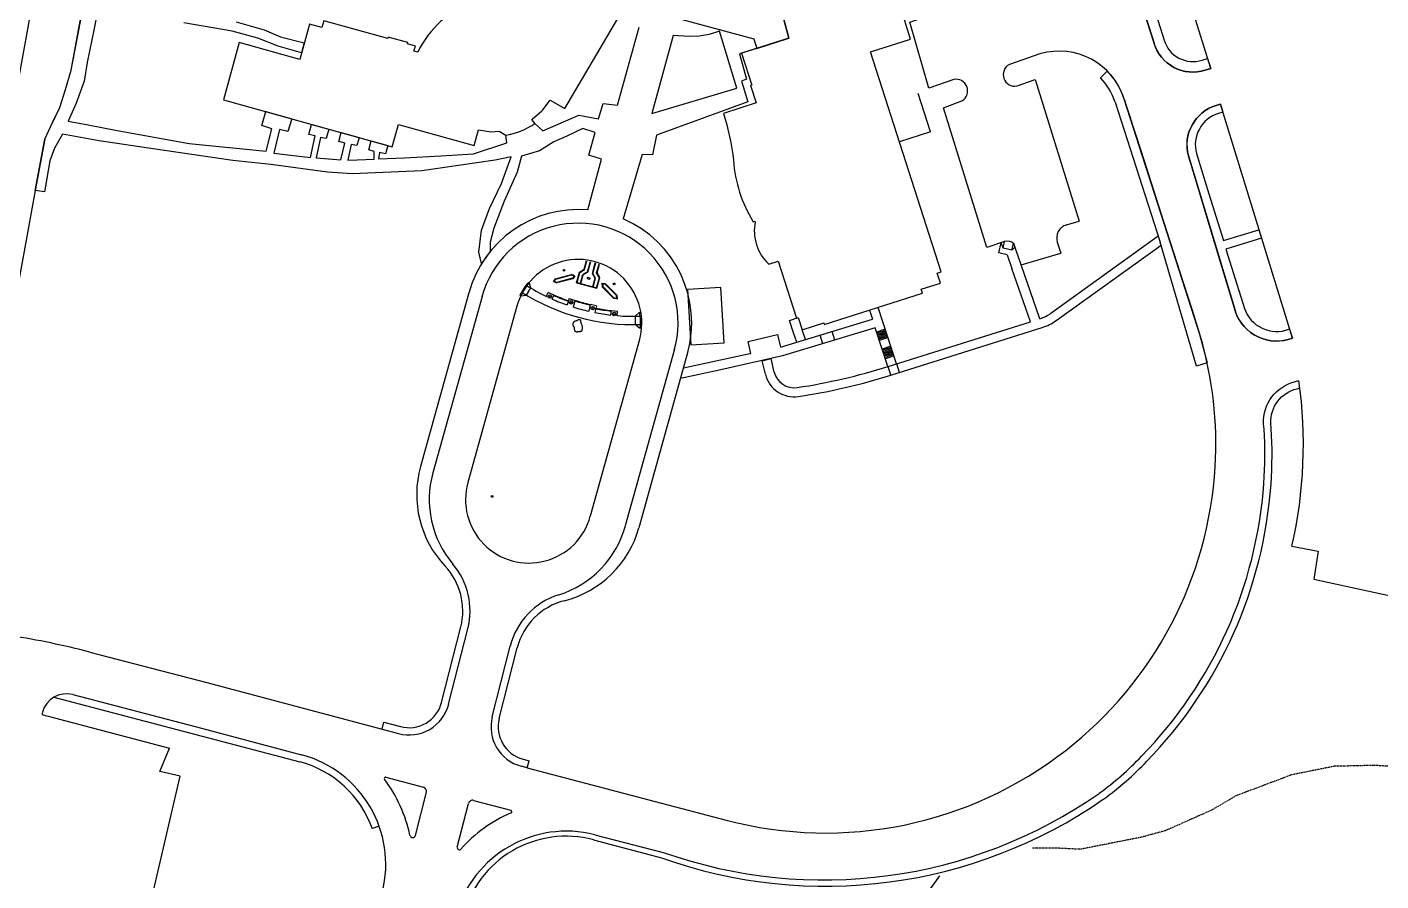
# Model space of a CAD drawing. Header units: millimetres. Extents: x -14000 to -11893, y 5996570 to 5998427.
# Drawn here: x -12932.7 to -12634.3, y 5997260.9 to 5997449.2 of the extents above; entities that cross this region are included whole.
import ezdxf

# ---------------------------------------------------------------- set-up
doc = ezdxf.new("R2010")
doc.units = ezdxf.units.MM
doc.header["$LTSCALE"] = 0.25
doc.linetypes.add('DASHED2', pattern=[0.375, 0.25, -0.125])
for name, color, linetype in [('3_buildings', 7, 'Continuous'), ('3_road_UNBC', 8, 'Continuous'), ('3_sidewalk_UNBC', 253, 'Continuous'), ('3_trails', 88, 'DASHED2')]:
    doc.layers.add(name, color=color, linetype=linetype)

msp = doc.modelspace()

# ---------------------------------------------------------------- linework, layer by layer
at = {"layer": '3_buildings'}
for q in [(-12736.22, 5997434.57), (-12740.4, 5997423.94)]:
    msp.add_line((-12733.52, 5997426.09), q, dxfattribs=at)
for points in [[(-12817.43, 5997453.69, 0.418785), (-12846.56, 5997443.69), (-12847.39, 5997443.91), (-12847.07, 5997445.04), (-12848.85, 5997445.53), (-12848.77, 5997445.81), (-12853.11, 5997447.02), (-12853.18, 5997446.73), (-12867.25, 5997450.63), (-12867.67, 5997449.1), (-12870.43, 5997449.86), (-12872.59, 5997442.1), (-12885.9, 5997445.79), (-12889.4, 5997433.16), (-12852.17, 5997422.84), (-12850.81, 5997427.74), (-12834.15, 5997423.12), (-12833.2, 5997426.56), (-12830.39, 5997426.13), (-12828.6, 5997426.24), (-12827.15, 5997425.37), (-12826.37, 5997425.5), (-12824.48, 5997426.03), (-12823.16, 5997426.57), (-12821.42, 5997427.5), (-12820.77, 5997427.94), (-12821.33, 5997428.75), (-12821.32, 5997428.9), (-12819.2, 5997430.72), (-12818.97, 5997430.97), (-12817.34, 5997433.1), (-12814.16, 5997431.27), (-12802.47, 5997451.12)], [(-12771.84, 5997444.52), (-12775.2, 5997443.45), (-12772.94, 5997436.39), (-12773.18, 5997436.31), (-12771.96, 5997432.5), (-12779.19, 5997430.18, -0.052713), (-12776.97, 5997419.84, 0.121097), (-12772.62, 5997406.3), (-12772.23, 5997406.43), (-12772.17, 5997406.27, 0.261533), (-12769.2, 5997396.96), (-12767.1, 5997397.63), (-12763.06, 5997385.02), (-12762.68, 5997385.14), (-12761.82, 5997382.46), (-12757.06, 5997383.98), (-12756.94, 5997383.6), (-12735.29, 5997390.54), (-12735.56, 5997391.39), (-12731.35, 5997392.74), (-12732.05, 5997394.95), (-12731.2, 5997395.22), (-12746.74, 5997443.76), (-12737.98, 5997446.57), (-12740.24, 5997453.93)]]:
    msp.add_lwpolyline(points, format="xyb", dxfattribs=at)
for points in [[(-12801.39, 5997454.39), (-12772.5, 5997446.61), (-12771.84, 5997444.52), (-12764.73, 5997446.8), (-12766.25, 5997452.3)], [(-12766.25, 5997452.3), (-12764.73, 5997446.8), (-12775.2, 5997443.45)], [(-12786.34, 5997379.16), (-12779.03, 5997379.6), (-12779.77, 5997391.82), (-12787.08, 5997391.37), (-12786.34, 5997379.16)]]:
    msp.add_lwpolyline(points, dxfattribs=at)
msp.add_circle((-12830.18, 5997345.72), 0.201, dxfattribs=at)
at = {"layer": '3_road_UNBC'}
for p, q in [((-12922.97, 5997439.74), (-12914.17, 5997487.02)), ((-12691.49, 5997468.54), (-12684.27, 5997445.66)), ((-12714.46, 5997436.24), (-12710.44, 5997437.66)), ((-12710.44, 5997437.66), (-12700.77, 5997406.4)), ((-12730.69, 5997431.41), (-12726.6, 5997432.98)), ((-12674.04, 5997380.95), (-12690.85, 5997433.3)), ((-12721.1, 5997400.58), (-12730.69, 5997431.41)), ((-12928.79, 5997424.52), (-12930.86, 5997413.18)), ((-12676.66, 5997420.81), (-12666.34, 5997386.51)), ((-12930.86, 5997413.18), (-12938.16, 5997373.04)), ((-12703.56, 5997405.59), (-12700.77, 5997406.4)), ((-12832.39, 5997389.8), (-12843.22, 5997350.91)), ((-12824.69, 5997387.65), (-12835.51, 5997348.77)), ((-12797.67, 5997380.3), (-12808.52, 5997341.33)), ((-12789.96, 5997378.15), (-12800.81, 5997339.19)), ((-12839.75, 5997299.88), (-12835.52, 5997316.53)), ((-12830.14, 5997297.1), (-12826.19, 5997312.68)), ((-12918.87, 5997311.36), (-12893.08, 5997304.64)), ((-12893.08, 5997304.64), (-12850.78, 5997293.39)), ((-12922.58, 5997302), (-12895.65, 5997294.98)), ((-12929.3, 5997298.08), (-12929.43, 5997297.6)), ((-12929.43, 5997297.6), (-12901.28, 5997290.16)), ((-12895.65, 5997294.98), (-12872.18, 5997288.74)), ((-12903.38, 5997285.06), (-12901.28, 5997290.16)), ((-12822.41, 5997285.85), (-12823.73, 5997286.2)), ((-12822.41, 5997285.85), (-12778.56, 5997274.29)), ((-12908.96, 5997240.91), (-12898.94, 5997284.04)), ((-12898.94, 5997284.04), (-12903.38, 5997285.06)), ((-12853.59, 5997283.79), (-12845.31, 5997281.59)), ((-12847.08, 5997270.93), (-12844.66, 5997280.49)), ((-12837.84, 5997268.35), (-12835.39, 5997278)), ((-12834.27, 5997278.66), (-12826.03, 5997276.47)), ((-12807.52, 5997271.08, -0.5), (-12792.46, 5997267.2, -0.25))]:
    msp.add_line(p, q, dxfattribs=at)
at = {"layer": '3_road_UNBC', "linetype": 'ByBlock'}
for p, q in [((-12717.26, 5997401.91), (-12721.1, 5997400.58)), ((-12713.57, 5997396.8), (-12715.17, 5997401.39)), ((-12713.57, 5997396.8), (-12704.79, 5997399.34)), ((-12705.58, 5997401.78), (-12704.79, 5997399.34))]:
    msp.add_line(p, q, dxfattribs=at)
at = {"layer": '3_road_UNBC'}
for points in [[(-12946.06, 5997374.47), (-12922.07, 5997506.52)], [(-12672.99, 5997439.7), (-12671.77, 5997440.1), (-12688.54, 5997493.99), (-12690.44, 5997500.45)], [(-12728.4, 5997437.68), (-12733.91, 5997435.78), (-12738.08, 5997450.32), (-12731.61, 5997452.61)], [(-12709.41, 5997443.3), (-12716.14, 5997440.99)], [(-12928.79, 5997424.52), (-12927.05, 5997428.17), (-12925.48, 5997431.5), (-12924.18, 5997435.48), (-12922.97, 5997439.74)], [(-12672.99, 5997439.7), (-12671.77, 5997440.1)], [(-12653.76, 5997380.61), (-12669.65, 5997432.23), (-12670.57, 5997431.95)], [(-12810.58, 5997384.59), (-12810.64, 5997384.6), (-12810.69, 5997384.61), (-12810.74, 5997384.62), (-12810.78, 5997384.62), (-12810.82, 5997384.62), (-12810.86, 5997384.62), (-12810.89, 5997384.62), (-12810.92, 5997384.62), (-12810.94, 5997384.62), (-12810.97, 5997384.62), (-12810.99, 5997384.62), (-12811.01, 5997384.62), (-12811.03, 5997384.62), (-12811.05, 5997384.62), (-12811.07, 5997384.62), (-12811.09, 5997384.62), (-12811.11, 5997384.62), (-12811.13, 5997384.62), (-12811.15, 5997384.62), (-12811.17, 5997384.62), (-12811.19, 5997384.62), (-12811.21, 5997384.62), (-12811.23, 5997384.61), (-12811.25, 5997384.61), (-12811.27, 5997384.59), (-12811.3, 5997384.58), (-12811.32, 5997384.56), (-12811.35, 5997384.54), (-12811.37, 5997384.52), (-12811.4, 5997384.5), (-12811.43, 5997384.48), (-12811.46, 5997384.46), (-12811.49, 5997384.44), (-12811.52, 5997384.43), (-12811.55, 5997384.42), (-12811.58, 5997384.41), (-12811.62, 5997384.4), (-12811.65, 5997384.39), (-12811.68, 5997384.38), (-12811.71, 5997384.38), (-12811.75, 5997384.37), (-12811.78, 5997384.37), (-12811.81, 5997384.36), (-12811.84, 5997384.36), (-12811.87, 5997384.35), (-12811.9, 5997384.34), (-12811.94, 5997384.33), (-12811.97, 5997384.31), (-12812, 5997384.29), (-12812.04, 5997384.27), (-12812.08, 5997384.24), (-12812.11, 5997384.21), (-12812.15, 5997384.18), (-12812.18, 5997384.14), (-12812.21, 5997384.11), (-12812.24, 5997384.07), (-12812.27, 5997384.04), (-12812.29, 5997384), (-12812.31, 5997383.96), (-12812.33, 5997383.92), (-12812.35, 5997383.88), (-12812.36, 5997383.83), (-12812.37, 5997383.78), (-12812.37, 5997383.73), (-12812.37, 5997383.67), (-12812.37, 5997383.62), (-12812.36, 5997383.56), (-12812.36, 5997383.5), (-12812.35, 5997383.44), (-12812.34, 5997383.39), (-12812.33, 5997383.35), (-12812.32, 5997383.31), (-12812.3, 5997383.28), (-12812.29, 5997383.26), (-12812.28, 5997383.24), (-12812.27, 5997383.23), (-12812.25, 5997383.21), (-12812.24, 5997383.2), (-12812.22, 5997383.19), (-12812.21, 5997383.17), (-12812.19, 5997383.15), (-12812.17, 5997383.12), (-12812.15, 5997383.09), (-12812.13, 5997383.05), (-12812.12, 5997383.01), (-12812.1, 5997382.96), (-12812.09, 5997382.92), (-12812.07, 5997382.87), (-12812.07, 5997382.81), (-12812.06, 5997382.76), (-12812.05, 5997382.71), (-12812.05, 5997382.65), (-12812.05, 5997382.6), (-12812.05, 5997382.55), (-12812.04, 5997382.5), (-12812.04, 5997382.45), (-12812.03, 5997382.41), (-12812.02, 5997382.36), (-12812.01, 5997382.33), (-12812, 5997382.29), (-12811.98, 5997382.26), (-12811.96, 5997382.22), (-12811.93, 5997382.2), (-12811.9, 5997382.17), (-12811.87, 5997382.14), (-12811.83, 5997382.12), (-12811.78, 5997382.1), (-12811.74, 5997382.08), (-12811.69, 5997382.06), (-12811.64, 5997382.04), (-12811.6, 5997382.03), (-12811.55, 5997382.03), (-12811.51, 5997382.02), (-12811.47, 5997382.02), (-12811.44, 5997382.03), (-12811.4, 5997382.03), (-12811.35, 5997382.04), (-12811.3, 5997382.05), (-12811.25, 5997382.06), (-12811.18, 5997382.06), (-12811.11, 5997382.07), (-12811.02, 5997382.08), (-12810.93, 5997382.09), (-12810.84, 5997382.1), (-12810.76, 5997382.11), (-12810.67, 5997382.12), (-12810.6, 5997382.12), (-12810.53, 5997382.13), (-12810.48, 5997382.13), (-12810.44, 5997382.14), (-12810.42, 5997382.15), (-12810.39, 5997382.17), (-12810.38, 5997382.19), (-12810.37, 5997382.23), (-12810.35, 5997382.28), (-12810.34, 5997382.35), (-12810.32, 5997382.44), (-12810.3, 5997382.54), (-12810.28, 5997382.66), (-12810.27, 5997382.78), (-12810.26, 5997382.92), (-12810.27, 5997383.06), (-12810.28, 5997383.19), (-12810.31, 5997383.33), (-12810.35, 5997383.47), (-12810.4, 5997383.6), (-12810.46, 5997383.74), (-12810.52, 5997383.88), (-12810.56, 5997384.03), (-12810.59, 5997384.2), (-12810.6, 5997384.38), (-12810.58, 5997384.59)], [(-12653.87, 5997334.75), (-12648.05, 5997333.65), (-12649.07, 5997327.44), (-12608.5, 5997318.66), (-12607.85, 5997322.19)]]:
    msp.add_lwpolyline(points, dxfattribs=at)
at = {"layer": '3_road_UNBC', "linetype": 'ByBlock'}
msp.add_lwpolyline([(-12715.17, 5997401.39), (-12714.92, 5997400.66)], dxfattribs=at)
at = {"layer": '3_road_UNBC'}
msp.add_lwpolyline([(-12696.36, 5997280.22, 0.046684), (-12687.01, 5997288.42, 0.177456), (-12660.07, 5997348.54, 0.03112), (-12660, 5997360.57), (-12660.11, 5997361.72, -0.361902), (-12653.11, 5997371.02), (-12652.34, 5997371.24)], format="xyb", dxfattribs=at)
for centre, radius, start, end in [((-12705.19, 5997428.91), 15, 17.0214, 106.3318), ((-12675.67, 5997448.3), 9, 197.0452, 287.3059), ((-12714.97, 5997438.73), 2.54, 117.266, 281.7185), ((-12727.91, 5997435.17), 2.56, 300.8959, 101.0903), ((-12667.92, 5997423.26), 9.08, 106.9665, 195.6576), ((-12811.18, 5997383.97), 22, 344.1081, 164.7749), ((-12702.73, 5997402.71), 3, 106.113, 198.0852), ((-12811.18, 5997383.97), 14, 344.1081, 164.7749), ((-12657.23, 5997389.59), 9.62, 198.6398, 291.0937), ((-12755.25, 5997357.23), 84.61, 356.6574, 16.28), ((-12751.82, 5997357.13), 100.48, 347.1273, 8.0679), ((-12756.33, 5997357.33), 85.69, 307.8606, 356.6335), ((-12822.03, 5997345.01), 22, 164.4415, 220.2386), ((-12822.03, 5997345.01), 14, 164.4415, 344.7749), ((-12822.03, 5997345.01), 22, 287.3743, 344.7749), ((-12851.03, 5997320.46), 16, 345.7763, 40.2386), ((-12810.68, 5997308.75), 16, 107.3743, 165.7763), ((-12962.35, 5997145.64), 171.33, 75.2989, 81.2095), ((-12923.98, 5997296.68), 5.5, 75.2013, 165.2013), ((-12848.47, 5997302.09), 9, 255.1104, 345.7763), ((-12821.42, 5997294.89), 9, 165.7763, 255.1104), ((-12878.6, 5997264.58), 24.99, 345.7763, 75.1104), ((-12756.69, 5997357.56), 86.09, 255.2804, 307.9582), ((-12853.67, 5997283.5), 0.305, 75.1104, 217.187), ((-12878.6, 5997264.58), 30.99, 11.8685, 37.187), ((-12845.55, 5997280.71), 0.914, 345.7763, 75.1104), ((-12757.05, 5997367.05), 105.94, 250.4746, 304.9497), ((-12834.5, 5997277.77), 0.914, 75.1104, 165.7763), ((-12813.86, 5997247.37), 30.99, 113.0338, 138.4273), ((-12826.11, 5997276.17), 0.305, 293.0338, 75.1104), ((-12847.67, 5997271.08), 0.61, 191.8685, 345.7763), ((-12813.75, 5997246.55), 25.32, 75.7475, 164.035), ((-12837.39, 5997268.24), 0.457, 165.7763, 318.4273)]:
    msp.add_arc(centre, radius, start, end, dxfattribs=at)
at = {"layer": '3_road_UNBC', "linetype": 'ByBlock'}
msp.add_arc((-12716.62, 5997400.05), 1.97, 42.7554, 109.1999, dxfattribs=at)
at = {"layer": '3_sidewalk_UNBC'}
for p, q in [((-12694.59, 5997439.52), (-12696.08, 5997438.03)), ((-12692.86, 5997432.68), (-12682.89, 5997401.75)), ((-12690.85, 5997433.3), (-12690.85, 5997433.3)), ((-12690.85, 5997433.3), (-12690.4, 5997431.91)), ((-12690.4, 5997431.91), (-12689.69, 5997429.72)), ((-12689.69, 5997429.72), (-12688.94, 5997427.38)), ((-12688.94, 5997427.38), (-12688.16, 5997424.97)), ((-12688.16, 5997424.97), (-12687.33, 5997422.41)), ((-12687.33, 5997422.41), (-12686.39, 5997419.49)), ((-12686.39, 5997419.49), (-12683.27, 5997409.81)), ((-12683.27, 5997409.81), (-12682.07, 5997406.09)), ((-12682.07, 5997406.09), (-12679.94, 5997399.47)), ((-12706.99, 5997386.13), (-12683.34, 5997403.15)), ((-12718.5, 5997399.44), (-12717.97, 5997401.66)), ((-12716.67, 5997399.01), (-12718.5, 5997399.44)), ((-12717.55, 5997400.45), (-12717.97, 5997401.66)), ((-12717.55, 5997400.45), (-12717.2, 5997401.93)), ((-12715.6, 5997399.99), (-12717.55, 5997400.45)), ((-12716.67, 5997399.01), (-12715.62, 5997396)), ((-12715.6, 5997399.99), (-12715.25, 5997401.47)), ((-12715.6, 5997399.99), (-12714.92, 5997400.66)), ((-12705.82, 5997384.51), (-12682.7, 5997401.14)), ((-12674.87, 5997374.45), (-12682.89, 5997401.75)), ((-12679.94, 5997399.47), (-12677.82, 5997392.92)), ((-12809.87, 5997395.8), (-12809.36, 5997397.67)), ((-12809.8, 5997395.74), (-12809.28, 5997397.66)), ((-12809.78, 5997395.73), (-12809.26, 5997397.65)), ((-12809.13, 5997395.22), (-12808.51, 5997397.51)), ((-12809.06, 5997395.17), (-12808.43, 5997397.49)), ((-12809.04, 5997395.16), (-12808.41, 5997397.49)), ((-12808.06, 5997394.89), (-12807.42, 5997397.23)), ((-12808.03, 5997394.89), (-12807.4, 5997397.22)), ((-12807.95, 5997394.9), (-12807.33, 5997397.2)), ((-12807.13, 5997395.01), (-12806.6, 5997396.96)), ((-12807.11, 5997395.01), (-12806.58, 5997396.95)), ((-12807.02, 5997395.02), (-12806.51, 5997396.92)), ((-12709.42, 5997384.89), (-12713.57, 5997396.8)), ((-12816.65, 5997393.1), (-12816.19, 5997393.72)), ((-12816.49, 5997393.15), (-12816.65, 5997393.1)), ((-12816.65, 5997393.1), (-12815.94, 5997392.79)), ((-12816.49, 5997393.15), (-12816.13, 5997393.64)), ((-12816.49, 5997393.15), (-12815.93, 5997392.9)), ((-12816.13, 5997393.64), (-12816.19, 5997393.72)), ((-12812.66, 5997394.55), (-12812.65, 5997394.66)), ((-12812.1, 5997394.3), (-12812.66, 5997394.55)), ((-12811.95, 5997394.34), (-12812.65, 5997394.66)), ((-12812.1, 5997394.3), (-12812.47, 5997393.81)), ((-12812.47, 5997393.81), (-12812.4, 5997393.72)), ((-12811.95, 5997394.34), (-12812.4, 5997393.72)), ((-12812.1, 5997394.3), (-12811.95, 5997394.34)), ((-12811.57, 5997392.84), (-12810.93, 5997395.19)), ((-12811.47, 5997392.89), (-12810.86, 5997395.14)), ((-12811.44, 5997392.91), (-12810.84, 5997395.12)), ((-12810.93, 5997395.19), (-12809.87, 5997395.8)), ((-12810.84, 5997395.12), (-12810.93, 5997395.19)), ((-12810.86, 5997395.14), (-12809.8, 5997395.74)), ((-12810.84, 5997395.12), (-12809.78, 5997395.73)), ((-12810.71, 5997392.71), (-12810.19, 5997394.62)), ((-12810.63, 5997392.69), (-12810.12, 5997394.57)), ((-12810.61, 5997392.68), (-12810.1, 5997394.55)), ((-12809.13, 5997395.22), (-12810.19, 5997394.62)), ((-12810.1, 5997394.55), (-12810.19, 5997394.62)), ((-12809.06, 5997395.17), (-12810.12, 5997394.57)), ((-12809.04, 5997395.16), (-12810.1, 5997394.55)), ((-12809.78, 5997395.73), (-12809.87, 5997395.8)), ((-12809.13, 5997395.22), (-12809.04, 5997395.16)), ((-12807.95, 5997394.9), (-12808.06, 5997394.89)), ((-12807.45, 5997393.83), (-12808.06, 5997394.89)), ((-12807.43, 5997393.83), (-12808.03, 5997394.89)), ((-12807.96, 5997391.96), (-12807.45, 5997393.83)), ((-12807.35, 5997393.84), (-12807.95, 5997394.9)), ((-12807.94, 5997391.95), (-12807.43, 5997393.83)), ((-12807.87, 5997391.93), (-12807.35, 5997393.84)), ((-12807.45, 5997393.83), (-12807.35, 5997393.84)), ((-12807.13, 5997395.01), (-12807.02, 5997395.02)), ((-12806.53, 5997393.95), (-12807.13, 5997395.01)), ((-12807.13, 5997391.73), (-12806.53, 5997393.95)), ((-12806.5, 5997393.95), (-12807.11, 5997395.01)), ((-12807.11, 5997391.7), (-12806.5, 5997393.95)), ((-12807.06, 5997391.61), (-12806.42, 5997393.96)), ((-12806.42, 5997393.96), (-12807.02, 5997395.02)), ((-12806.53, 5997393.95), (-12806.42, 5997393.96)), ((-12711.52, 5997384.23), (-12715.62, 5997396)), ((-12835.28, 5997390.6), (-12845.96, 5997352.27)), ((-12824.05, 5997390.06), (-12823.87, 5997389.97)), ((-12823.87, 5997389.97), (-12822.65, 5997390.13)), ((-12821.71, 5997391.71), (-12822.65, 5997390.13)), ((-12822.16, 5997392.91), (-12822, 5997392.78)), ((-12822, 5997392.78), (-12821.71, 5997391.71)), ((-12818.22, 5997389.82), (-12817.8, 5997390.71)), ((-12816.55, 5997390.13), (-12817.8, 5997390.71)), ((-12816.96, 5997389.24), (-12816.55, 5997390.13)), ((-12816.55, 5997390.13), (-12816.59, 5997390.04)), ((-12815.93, 5997392.9), (-12815.94, 5997392.79)), ((-12811.44, 5997392.91), (-12811.57, 5997392.84)), ((-12811.57, 5997392.84), (-12807.06, 5997391.61)), ((-12811.47, 5997392.89), (-12807.11, 5997391.7)), ((-12811.44, 5997392.91), (-12807.13, 5997391.73)), ((-12807.13, 5997391.73), (-12807.06, 5997391.61)), ((-12805.97, 5997392.72), (-12805.89, 5997391.95)), ((-12805.97, 5997392.72), (-12805.2, 5997392.63)), ((-12805.85, 5997392.6), (-12805.97, 5997392.72)), ((-12805.79, 5997392), (-12805.89, 5997391.95)), ((-12805.85, 5997392.6), (-12805.79, 5997392)), ((-12805.85, 5997392.6), (-12805.25, 5997392.53)), ((-12805.25, 5997392.53), (-12805.2, 5997392.63)), ((-12677.82, 5997392.92), (-12675.83, 5997386.76)), ((-12813.17, 5997389.38), (-12813.65, 5997387.93)), ((-12813.34, 5997388.86), (-12813.37, 5997388.76)), ((-12813.17, 5997389.38), (-12811.86, 5997388.94)), ((-12811.86, 5997388.94), (-12812.34, 5997387.49)), ((-12811.89, 5997388.85), (-12811.86, 5997388.94)), ((-12808.53, 5997388.04), (-12808.85, 5997386.54)), ((-12808.55, 5997387.94), (-12808.53, 5997388.04)), ((-12807.18, 5997387.75), (-12808.53, 5997388.04)), ((-12807.18, 5997387.75), (-12807.5, 5997386.25)), ((-12807.31, 5997387.11), (-12807.29, 5997387.21)), ((-12803.26, 5997389.45), (-12803.31, 5997389.35)), ((-12802.54, 5997389.27), (-12803.31, 5997389.35)), ((-12802.66, 5997389.38), (-12803.26, 5997389.45)), ((-12802.72, 5997389.99), (-12802.62, 5997390.03)), ((-12802.66, 5997389.38), (-12802.72, 5997389.99)), ((-12802.66, 5997389.38), (-12802.54, 5997389.27)), ((-12802.54, 5997389.27), (-12802.62, 5997390.03)), ((-12741, 5997374.95), (-12745.09, 5997387.4)), ((-12803.98, 5997385.71), (-12803.88, 5997386.69)), ((-12803.89, 5997386.58), (-12803.88, 5997386.69)), ((-12803.88, 5997386.69), (-12802.51, 5997386.55)), ((-12802.6, 5997385.57), (-12802.51, 5997386.55)), ((-12797.84, 5997386.2), (-12798.64, 5997385.43)), ((-12798.64, 5997385.43), (-12798.62, 5997383.59)), ((-12797.64, 5997386.24), (-12797.84, 5997386.2)), ((-12764.64, 5997384.51), (-12762.74, 5997385.14)), ((-12763.71, 5997381.81), (-12764.64, 5997384.51)), ((-12747, 5997386.78), (-12746.34, 5997384.78)), ((-12742.9, 5997374.36), (-12711.52, 5997384.23)), ((-12675.83, 5997386.76), (-12674.29, 5997381.81)), ((-12797.66, 5997382.83), (-12798.62, 5997383.59)), ((-12797.45, 5997382.82), (-12797.66, 5997382.83)), ((-12745.72, 5997382.88), (-12766.16, 5997376.68)), ((-12757.27, 5997379.38), (-12757.85, 5997381.29)), ((-12754.64, 5997380.17), (-12755.22, 5997382.09)), ((-12742.91, 5997374.35), (-12745.71, 5997382.88)), ((-12743.51, 5997382.6), (-12745.41, 5997381.97)), ((-12743.43, 5997382.33), (-12745.33, 5997381.71)), ((-12743.34, 5997382.07), (-12745.24, 5997381.44)), ((-12743.25, 5997381.8), (-12745.15, 5997381.18)), ((-12743.16, 5997381.54), (-12745.06, 5997380.91)), ((-12743.08, 5997381.27), (-12744.98, 5997380.64)), ((-12742.3, 5997372.45), (-12708.94, 5997382.95)), ((-12674.29, 5997381.81), (-12672.57, 5997375.2)), ((-12742.99, 5997381), (-12744.89, 5997380.38)), ((-12742.9, 5997380.74), (-12744.8, 5997380.11)), ((-12742.28, 5997378.84), (-12744.18, 5997378.21)), ((-12742.19, 5997378.57), (-12744.09, 5997377.95)), ((-12742.1, 5997378.31), (-12744, 5997377.68)), ((-12787.07, 5997377.35), (-12797.8, 5997338.81)), ((-12787.99, 5997374.06), (-12773.34, 5997377.21)), ((-12766.16, 5997376.68), (-12779.73, 5997373.62)), ((-12773.34, 5997377.21), (-12773.14, 5997377.26)), ((-12770.63, 5997375.62), (-12768.69, 5997376.09)), ((-12769.92, 5997372.65), (-12770.63, 5997375.62)), ((-12767.97, 5997373.12), (-12768.69, 5997376.09)), ((-12742.01, 5997378.04), (-12743.91, 5997377.41)), ((-12741.93, 5997377.77), (-12743.83, 5997377.15)), ((-12741.84, 5997377.51), (-12743.74, 5997376.88)), ((-12741.75, 5997377.24), (-12743.65, 5997376.62)), ((-12741.66, 5997376.98), (-12743.56, 5997376.35)), ((-12741.58, 5997376.71), (-12743.48, 5997376.08)), ((-12672.57, 5997375.2), (-12674.87, 5997374.45)), ((-12779.73, 5997373.62), (-12788.65, 5997371.7)), ((-12742.3, 5997372.45), (-12742.9, 5997374.36)), ((-12740.39, 5997373.05), (-12740.99, 5997374.96)), ((-12841.3, 5997300.27), (-12837.08, 5997316.93)), ((-12828.58, 5997296.71), (-12824.64, 5997312.28)), ((-12926.75, 5997301.43), (-12872.59, 5997287.19)), ((-12854.44, 5997294.37), (-12854.03, 5997295.91)), ((-12854.03, 5997295.91), (-12850.37, 5997294.94)), ((-12823.32, 5997287.75), (-12822, 5997287.39)), ((-12822.41, 5997285.85), (-12822, 5997287.39)), ((-12855.06, 5997272.97), (-12856.56, 5997272.43)), ((-12807.85, 5997269.98), (-12792.85, 5997265.99))]:
    msp.add_line(p, q, dxfattribs=at)
for points in [[(-12685.74, 5997458.03), (-12682.06, 5997446.35, 0.415921), (-12673.68, 5997441.92), (-12672.45, 5997442.3), (-12671.76, 5997440.08), (-12672.99, 5997439.7, -0.415547), (-12684.27, 5997445.66), (-12688.54, 5997459.19)], [(-12654.38, 5997382.62), (-12653.76, 5997380.61, -0.426814), (-12666.34, 5997386.51), (-12666.34, 5997386.51), (-12669.54, 5997397.15), (-12672.33, 5997406.41), (-12673.82, 5997411.36), (-12675.65, 5997417.45), (-12676.66, 5997420.81, -0.407538), (-12670.57, 5997431.95), (-12669.65, 5997432.23), (-12669.11, 5997430.48), (-12670.03, 5997430.19, 0.407538), (-12674.9, 5997421.31), (-12672.16, 5997412.42), (-12668.95, 5997402.12), (-12661.13, 5997404.53), (-12660.54, 5997402.63), (-12668.47, 5997400.24), (-12664.34, 5997387.19, 0.426814), (-12654.52, 5997382.58), (-12654.38, 5997382.62)], [(-12787.99, 5997374.06), (-12787.13, 5997377.13, 0.376966), (-12801.3, 5997406.94)], [(-12695.42, 5997278.92, 0.04664), (-12685.85, 5997287.31, 0.177429), (-12658.48, 5997348.43, 0.031199), (-12658.41, 5997360.69), (-12658.51, 5997361.83, -0.36178), (-12652.71, 5997369.47), (-12652.12, 5997369.63)]]:
    msp.add_lwpolyline(points, format="xyb", dxfattribs=at)
for points in [[(-12806.05, 5997420.06), (-12808.86, 5997420.94), (-12807.45, 5997425.95), (-12810.17, 5997426.83), (-12813.69, 5997425.16), (-12816.59, 5997423.93), (-12819.76, 5997421.92), (-12823.71, 5997420.78), (-12824.68, 5997417.26), (-12827.5, 5997410.85), (-12829.79, 5997404.87), (-12830.58, 5997401.8), (-12830.6, 5997399.71), (-12830.6, 5997399.71), (-12832.48, 5997397.06), (-12833.13, 5997399.6), (-12832.51, 5997404.43), (-12830.75, 5997409.18), (-12828.11, 5997414.71), (-12826, 5997420.6), (-12829.51, 5997419.9), (-12845.69, 5997417.54), (-12860.98, 5997416.85), (-12866.43, 5997417.21), (-12878.91, 5997418.88), (-12887.35, 5997419.77), (-12905.89, 5997422.51), (-12916.79, 5997424.1), (-12924.87, 5997425.6), (-12926.63, 5997422.53), (-12927.69, 5997419.71), (-12928.84, 5997412.86), (-12930.86, 5997413.18), (-12928.79, 5997424.52), (-12927.5, 5997427.23), (-12926.35, 5997429.65), (-12925.48, 5997431.5), (-12924.18, 5997435.48), (-12922.97, 5997439.74), (-12922.17, 5997443.89), (-12921.2, 5997448.93), (-12920.28, 5997453.71)], [(-12917.11, 5997453.1), (-12917.91, 5997448.89), (-12919.41, 5997441.42), (-12920.12, 5997437.29), (-12921.88, 5997432.45), (-12923.64, 5997428.5), (-12919.24, 5997427.7), (-12912.83, 5997426.38), (-12896.92, 5997423.56), (-12879.96, 5997421.87), (-12878.73, 5997426.79), (-12880.92, 5997427.5), (-12880.05, 5997430.57), (-12874.33, 5997428.98), (-12875.21, 5997426.18), (-12877.06, 5997426.62), (-12878.29, 5997421.43), (-12870.21, 5997420.46), (-12869.15, 5997425.21), (-12870.55, 5997425.56), (-12869.96, 5997427.77), (-12866.13, 5997426.71), (-12866.78, 5997424.68), (-12868.01, 5997424.85), (-12868.98, 5997420.37), (-12863.53, 5997419.93), (-12862.65, 5997423.62), (-12863.96, 5997423.97), (-12863.41, 5997425.95), (-12859.51, 5997424.87), (-12860.01, 5997423.09), (-12861.24, 5997423.35), (-12861.95, 5997419.84), (-12859.92, 5997419.92), (-12856.14, 5997420.1), (-12856.14, 5997421.77), (-12857.37, 5997422.12), (-12856.86, 5997424.14), (-12853.12, 5997423.1), (-12853.68, 5997421.24), (-12855, 5997421.59), (-12855.18, 5997420.18), (-12849.47, 5997420.36), (-12841.47, 5997420.79), (-12834.27, 5997421.29), (-12826.89, 5997423.67), (-12827.15, 5997425.37), (-12827.15, 5997425.37), (-12826.37, 5997425.5), (-12824.48, 5997426.03), (-12823.16, 5997426.57), (-12821.42, 5997427.5), (-12820.77, 5997427.94), (-12818.97, 5997426.34), (-12811.05, 5997429.82), (-12806.74, 5997429.02), (-12805.69, 5997432.36), (-12802.52, 5997432.01), (-12797.76, 5997449.23)], [(-12886.62, 5997450.36), (-12880.38, 5997448.59), (-12876.78, 5997447.1), (-12871.6, 5997445.78), (-12872.18, 5997443.57), (-12877.31, 5997444.99), (-12881.79, 5997446.75), (-12887.5, 5997448.33), (-12898.13, 5997450.19)], [(-12766.25, 5997452.3), (-12764.73, 5997446.8), (-12775.64, 5997443.3), (-12774.13, 5997437.71), (-12775.17, 5997437.33), (-12774.87, 5997436.33), (-12774.81, 5997436.12), (-12773.8, 5997432.75), (-12793.91, 5997425.41), (-12794.8, 5997421.02), (-12797.08, 5997421.11), (-12801.3, 5997406.94)], [(-12790.29, 5997447.38), (-12794.97, 5997430.16), (-12776.26, 5997435.78)], [(-12776.26, 5997435.78), (-12780.05, 5997448.33), (-12782.32, 5997447.59), (-12784.54, 5997447.22), (-12786.76, 5997447.17), (-12790.29, 5997447.38)], [(-12809.09, 5997408.89), (-12806.05, 5997420.06)], [(-12812.06, 5997394.31), (-12812.45, 5997393.79), (-12815.94, 5997392.87), (-12816.53, 5997393.13), (-12816.14, 5997393.66), (-12812.66, 5997394.58), (-12812.06, 5997394.31)], [(-12816.19, 5997393.72), (-12812.65, 5997394.66)], [(-12816.13, 5997393.64), (-12812.66, 5997394.55)], [(-12812.4, 5997393.72), (-12815.94, 5997392.79)], [(-12812.47, 5997393.81), (-12815.93, 5997392.9)], [(-12808.68, 5997393.95), (-12808.65, 5997393.88), (-12808.64, 5997393.68), (-12808.79, 5997393.53), (-12809.05, 5997393.63), (-12809.02, 5997393.72), (-12809.12, 5997393.8), (-12809.17, 5997393.99), (-12809, 5997394.03), (-12808.68, 5997393.95)], [(-12805.89, 5997391.95), (-12803.31, 5997389.35)], [(-12805.88, 5997392.63), (-12805.81, 5997391.98), (-12803.27, 5997389.43), (-12802.63, 5997389.35), (-12802.7, 5997390), (-12805.24, 5997392.56), (-12805.88, 5997392.63)], [(-12805.79, 5997392), (-12803.26, 5997389.45)], [(-12802.72, 5997389.99), (-12805.25, 5997392.53)], [(-12802.62, 5997390.03), (-12805.2, 5997392.63)], [(-12773.14, 5997377.26), (-12773.76, 5997379.88), (-12767.24, 5997381.42), (-12766.59, 5997378.64), (-12746.34, 5997384.78)], [(-12763, 5997379.73), (-12763.71, 5997381.81)], [(-12761.09, 5997380.31), (-12761.82, 5997382.46)]]:
    msp.add_lwpolyline(points, dxfattribs=at)
at = {"layer": '3_sidewalk_UNBC', "elevation": -0.04, "flags": 128}
msp.add_lwpolyline([(-12744.32, 5997209.14), (-12739.7, 5997216), (-12735.76, 5997222.61), (-12732.99, 5997231.69), (-12733.54, 5997240.49), (-12734.6, 5997249.32), (-12735.57, 5997255.17), (-12734.27, 5997258.15), (-12731.45, 5997262.05)], dxfattribs=at)
at = {"layer": '3_sidewalk_UNBC'}
for centre, radius in [((-12814.32, 5997395.59), 0.191), ((-12814.32, 5997395.59), 0.0508), ((-12817.47, 5997389.8), 0.383), ((-12803.29, 5997392.58), 0.191), ((-12803.29, 5997392.58), 0.0508), ((-12817.47, 5997389.8), 0.0767), ((-12812.73, 5997388.51), 0.383), ((-12812.73, 5997388.51), 0.0767), ((-12808, 5997387.22), 0.383), ((-12808, 5997387.22), 0.0767), ((-12803.26, 5997385.93), 0.383), ((-12803.26, 5997385.93), 0.0767)]:
    msp.add_circle(centre, radius, dxfattribs=at)
for centre, radius, start, end in [((-12705.19, 5997428.91), 12.89, 17.0214, 45.0384), ((-12705.19, 5997428.91), 15, 17.0214, 45.0384), ((-12811.18, 5997383.97), 25, 85.214, 164.7749), ((-12811.48, 5997383.77), 14.06, 139.4473, 153.4249), ((-12799.01, 5997429.59), 46, 237.5748, 271.9607), ((-12799.01, 5997429.59), 44.16, 237.6223, 244.2197), ((-12799.12, 5997429.35), 42.99, 246.029, 250.642), ((-12799.12, 5997429.35), 42.91, 246.0307, 250.6404), ((-12799.01, 5997429.59), 44.16, 246.0103, 250.6321), ((-12799.12, 5997429.35), 43.02, 246.0285, 250.6425), ((-12799.01, 5997429.59), 44.16, 252.4227, 257.1271), ((-12799.06, 5997429.42), 42.56, 252.4601, 257.1207), ((-12799.06, 5997429.42), 42.53, 252.4601, 257.1202), ((-12799.12, 5997429.23), 42.25, 252.4544, 257.1356), ((-12798.94, 5997430.3), 43.97, 259.0303, 263.5411), ((-12798.94, 5997430.3), 43.99, 259.0297, 263.5416), ((-12798.94, 5997430.3), 43.89, 259.032, 263.5395), ((-12799.01, 5997429.59), 44.16, 258.9177, 263.5395), ((-12799.01, 5997429.59), 44.16, 265.3301, 271.9126), ((-12814.03, 5997383.63), 16.6, 357.1985, 9.0288), ((-12712.24, 5997393.44), 9, 288.2548, 305.7293), ((-12712.24, 5997393.44), 11, 287.4688, 305.7293), ((-12763.6, 5997374.18), 6.5, 193.565, 278.5192), ((-12763.6, 5997374.18), 4.5, 193.565, 278.5192), ((-12782.34, 5997499.28), 131, 278.5192, 287.5215), ((-12782.34, 5997499.28), 133, 278.5192, 287.5215), ((-12823.8, 5997346.1), 23, 164.4412, 223.2653), ((-12819.96, 5997344.98), 23, 284.3695, 344.4415), ((-12851.03, 5997320.46), 14.4, 345.7763, 43.2653), ((-12810.68, 5997308.75), 14.4, 104.3695, 165.7763), ((-12848.47, 5997302.09), 7.4, 255.1104, 345.7763), ((-12821.42, 5997294.89), 7.4, 165.7763, 255.1104), ((-12878.6, 5997264.58), 23.39, 19.5973, 75.1104), ((-12756.71, 5997367.25), 107.51, 250.3608, 304.7421), ((-12813.86, 5997247.37), 23.39, 75.1104, 165.7763)]:
    msp.add_arc(centre, radius, start, end, dxfattribs=at)
at = {"layer": '3_trails', "ltscale": 0.5, "flags": 128}
msp.add_lwpolyline([(-12566.36, 5997310.34), (-12575.29, 5997304.45), (-12583.22, 5997298.91), (-12588.53, 5997296.45), (-12595.83, 5997292.94), (-12605.43, 5997287.03), (-12611.45, 5997286.57), (-12620.48, 5997285.37), (-12635.49, 5997286.38), (-12644.54, 5997286.18), (-12653.89, 5997284.31), (-12666.19, 5997279.68), (-12671.49, 5997276.55), (-12681.79, 5997271.97), (-12687.12, 5997270.52), (-12700.48, 5997267.88), (-12705.51, 5997268.11), (-12711.11, 5997268.13)], dxfattribs=at)

doc.saveas('drawing.dxf')
